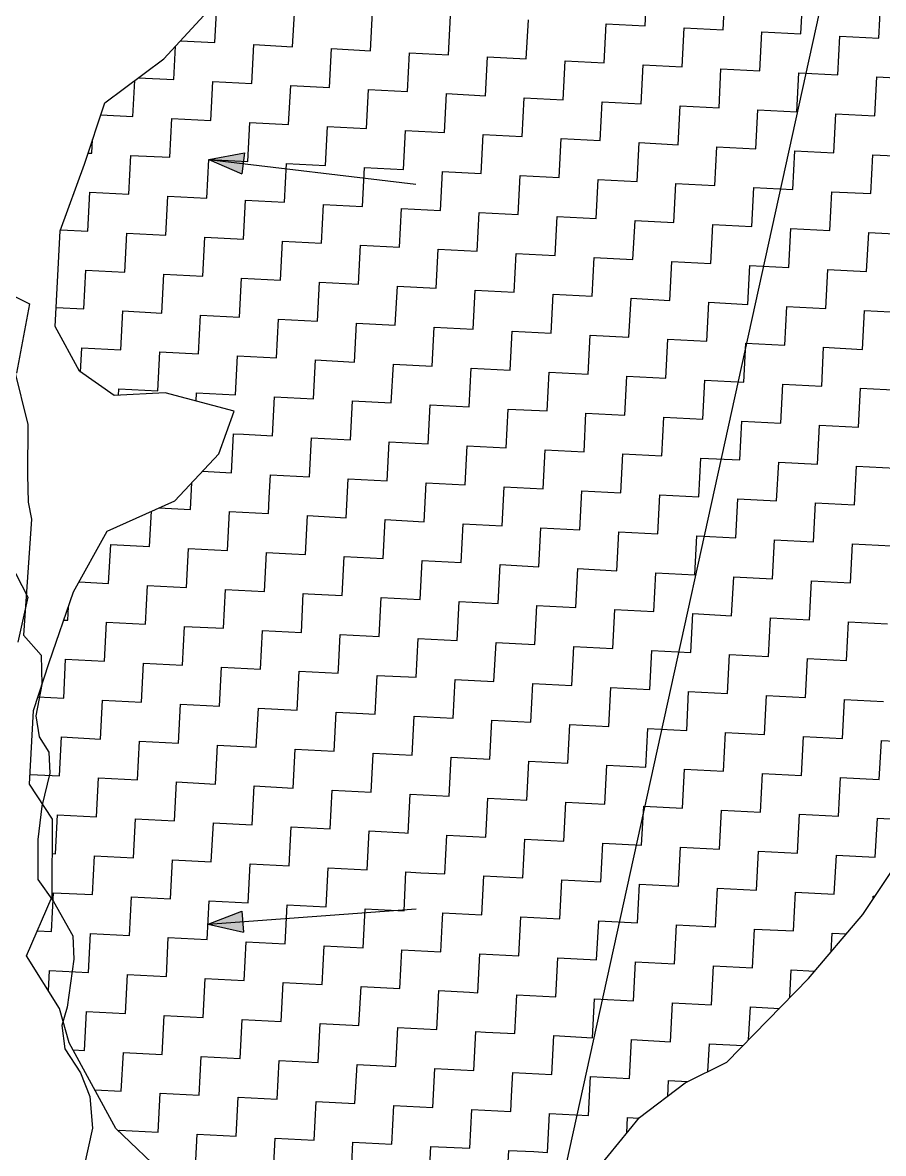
# Model space of a CAD drawing. Header units: metres. Extents: x 281214 to 284109, y 2088556 to 2092246.
# Drawn here: x 281404.6 to 281543.6, y 2091505.5 to 2091688.2 of the extents above; entities that cross this region are included whole.
import ezdxf

# ---------------------------------------------------------------- set-up
doc = ezdxf.new("R2010")
doc.units = ezdxf.units.M
for name, color, linetype in [('LINE_WATER', 4, 'Continuous'), ('POLY_HATCH', 12, 'Continuous'), ('POLY_PARCEL', 6, 'Continuous')]:
    doc.layers.add(name, color=color, linetype=linetype)

msp = doc.modelspace()

# ---------------------------------------------------------------- hatches: boundary and pattern name
h = msp.add_hatch(color=256)
h.paths.add_polyline_path([(281440.17, 2091665.47), (281440.37, 2091667.17), (281434.62, 2091666.13)])
h.paths.add_polyline_path([(281434.62, 2091666.13), (281439.97, 2091663.77), (281440.17, 2091665.47)])
h = msp.add_hatch(color=256)
h.paths.add_polyline_path([(281440.09, 2091542.94), (281439.96, 2091544.65), (281434.51, 2091542.53)])
h.paths.add_polyline_path([(281434.51, 2091542.53), (281440.21, 2091541.24), (281440.09, 2091542.94)])

# ---------------------------------------------------------------- linework, layer by layer
for points in [[(281434.62, 2091666.13), (281440.37, 2091667.17)], [(281440.37, 2091667.17), (281439.97, 2091663.77)], [(281434.62, 2091666.13), (281468.06, 2091662.15)], [(281434.62, 2091666.13), (281439.97, 2091663.77)], [(281434.51, 2091542.53), (281468.1, 2091545.01)], [(281434.51, 2091542.53), (281439.96, 2091544.65)], [(281439.96, 2091544.65), (281440.21, 2091541.24)], [(281434.51, 2091542.53), (281440.21, 2091541.24)]]:
    msp.add_lwpolyline(points)
at = {"layer": 'LINE_WATER'}
for p, q in [((281403.17, 2091632.24), (281405.42, 2091623.3)), ((281405.42, 2091623.3), (281405.34, 2091615.16)), ((281405.34, 2091615.16), (281405.45, 2091610.75)), ((281405.45, 2091610.75), (281405.99, 2091608)), ((281405.99, 2091608), (281404.68, 2091589.23)), ((281404.68, 2091589.23), (281407.56, 2091586.03)), ((281407.56, 2091586.03), (281407.66, 2091581.27)), ((281407.66, 2091581.27), (281406.72, 2091576.23)), ((281406.72, 2091576.23), (281407.22, 2091572.81)), ((281407.22, 2091572.81), (281408.79, 2091570.36)), ((281408.79, 2091570.36), (281408.95, 2091566.96)), ((281408.95, 2091566.96), (281407.66, 2091561.6)), ((281407.66, 2091561.6), (281407.04, 2091556.2)), ((281407.04, 2091556.2), (281407.04, 2091549.75)), ((281407.04, 2091549.75), (281409.57, 2091546.23)), ((281409.57, 2091546.23), (281412.68, 2091540.64)), ((281412.68, 2091540.64), (281412.82, 2091536.9)), ((281412.82, 2091536.9), (281411.74, 2091529.15)), ((281411.74, 2091529.15), (281410.91, 2091526.14)), ((281410.91, 2091526.14), (281411.39, 2091522.38)), ((281411.39, 2091522.38), (281413.91, 2091518.52)), ((281413.91, 2091518.52), (281415.41, 2091514.71)), ((281415.41, 2091514.71), (281415.82, 2091509.6)), ((281415.82, 2091509.6), (281414.47, 2091503.22))]:
    msp.add_line(p, q, dxfattribs=at)
at = {"layer": 'POLY_HATCH', "linetype": 'Continuous'}
for p, q in [((281505.09, 2091687.69), (281505.42, 2091693.98)), ((281517.67, 2091687.04), (281517.99, 2091693.33)), ((281530.24, 2091686.39), (281530.57, 2091692.68)), ((281542.82, 2091685.74), (281543.15, 2091692.03)), ((281448.17, 2091684.34), (281448.5, 2091690.63)), ((281435.6, 2091684.99), (281435.85, 2091689.91)), ((281460.75, 2091683.69), (281461.07, 2091689.98)), ((281473.32, 2091683.04), (281473.65, 2091689.33)), ((281485.9, 2091682.39), (281486.23, 2091688.67)), ((281498.48, 2091681.73), (281498.8, 2091688.02)), ((281498.8, 2091688.02), (281505.09, 2091687.69)), ((281511.05, 2091681.08), (281511.38, 2091687.37)), ((281511.38, 2091687.37), (281517.67, 2091687.04)), ((281523.63, 2091680.43), (281523.96, 2091686.72)), ((281523.96, 2091686.72), (281530.24, 2091686.39)), ((281430.04, 2091685.28), (281435.6, 2091684.99)), ((281441.56, 2091678.38), (281441.88, 2091684.67)), ((281441.88, 2091684.67), (281448.17, 2091684.34)), ((281536.21, 2091679.78), (281536.53, 2091686.06)), ((281536.53, 2091686.06), (281542.82, 2091685.74)), ((281428.98, 2091679.03), (281429.26, 2091684.44)), ((281454.13, 2091677.73), (281454.46, 2091684.02)), ((281454.46, 2091684.02), (281460.75, 2091683.69)), ((281466.71, 2091677.08), (281467.04, 2091683.36)), ((281467.04, 2091683.36), (281473.32, 2091683.04)), ((281479.29, 2091676.42), (281479.61, 2091682.71)), ((281479.61, 2091682.71), (281485.9, 2091682.39)), ((281491.86, 2091675.77), (281492.19, 2091682.06)), ((281492.19, 2091682.06), (281498.48, 2091681.73)), ((281504.44, 2091675.12), (281504.77, 2091681.41)), ((281504.77, 2091681.41), (281511.05, 2091681.08)), ((281423.28, 2091679.33), (281428.98, 2091679.03)), ((281517.02, 2091674.47), (281517.34, 2091680.75)), ((281517.34, 2091680.75), (281523.63, 2091680.43)), ((281529.59, 2091673.81), (281529.92, 2091680.1)), ((281529.92, 2091680.1), (281536.21, 2091679.78)), ((281542.17, 2091673.16), (281542.49, 2091679.45)), ((281542.49, 2091679.45), (281548.78, 2091679.12)), ((281422.37, 2091673.07), (281422.67, 2091678.87)), ((281434.94, 2091672.42), (281435.27, 2091678.71)), ((281435.27, 2091678.71), (281441.56, 2091678.38)), ((281447.52, 2091671.77), (281447.85, 2091678.05)), ((281447.85, 2091678.05), (281454.13, 2091677.73)), ((281460.1, 2091671.11), (281460.42, 2091677.4)), ((281460.42, 2091677.4), (281466.71, 2091677.08)), ((281472.67, 2091670.46), (281473, 2091676.75)), ((281473, 2091676.75), (281479.29, 2091676.42)), ((281485.25, 2091669.81), (281485.57, 2091676.1)), ((281485.57, 2091676.1), (281491.86, 2091675.77)), ((281497.82, 2091669.16), (281498.15, 2091675.44)), ((281498.15, 2091675.44), (281504.44, 2091675.12)), ((281510.4, 2091668.5), (281510.73, 2091674.79)), ((281510.73, 2091674.79), (281517.02, 2091674.47)), ((281522.98, 2091667.85), (281523.3, 2091674.14)), ((281523.3, 2091674.14), (281529.59, 2091673.81)), ((281417.19, 2091673.34), (281422.37, 2091673.07)), ((281428.33, 2091666.46), (281428.66, 2091672.74)), ((281428.66, 2091672.74), (281434.94, 2091672.42)), ((281440.91, 2091665.8), (281441.23, 2091672.09)), ((281441.23, 2091672.09), (281447.52, 2091671.77)), ((281535.55, 2091667.2), (281535.88, 2091673.49)), ((281535.88, 2091673.49), (281542.17, 2091673.16)), ((281453.48, 2091665.15), (281453.81, 2091671.44)), ((281453.81, 2091671.44), (281460.1, 2091671.11)), ((281466.06, 2091664.5), (281466.38, 2091670.79)), ((281466.38, 2091670.79), (281472.67, 2091670.46)), ((281478.63, 2091663.85), (281478.96, 2091670.13)), ((281478.96, 2091670.13), (281485.25, 2091669.81)), ((281415.75, 2091667.11), (281415.87, 2091669.32)), ((281491.21, 2091663.19), (281491.54, 2091669.48)), ((281491.54, 2091669.48), (281497.82, 2091669.16)), ((281503.79, 2091662.54), (281504.11, 2091668.83)), ((281504.11, 2091668.83), (281510.4, 2091668.5)), ((281516.36, 2091661.89), (281516.69, 2091668.18)), ((281516.69, 2091668.18), (281522.98, 2091667.85)), ((281415.15, 2091667.14), (281415.75, 2091667.11)), ((281421.71, 2091660.49), (281422.04, 2091666.78)), ((281422.04, 2091666.78), (281428.33, 2091666.46)), ((281528.94, 2091661.24), (281529.27, 2091667.53)), ((281529.27, 2091667.53), (281535.55, 2091667.2)), ((281541.52, 2091660.59), (281541.84, 2091666.87)), ((281541.84, 2091666.87), (281548.13, 2091666.55)), ((281434.29, 2091659.84), (281434.62, 2091666.13)), ((281434.62, 2091666.13), (281440.91, 2091665.8)), ((281446.87, 2091659.19), (281447.19, 2091665.48)), ((281447.19, 2091665.48), (281453.48, 2091665.15)), ((281459.44, 2091658.54), (281459.77, 2091664.83)), ((281459.77, 2091664.83), (281466.06, 2091664.5)), ((281472.02, 2091657.88), (281472.35, 2091664.17)), ((281472.35, 2091664.17), (281478.63, 2091663.85)), ((281484.6, 2091657.23), (281484.92, 2091663.52)), ((281484.92, 2091663.52), (281491.21, 2091663.19)), ((281497.17, 2091656.58), (281497.5, 2091662.87)), ((281497.5, 2091662.87), (281503.79, 2091662.54)), ((281415.1, 2091654.53), (281415.43, 2091660.82)), ((281415.43, 2091660.82), (281421.71, 2091660.49)), ((281509.75, 2091655.93), (281510.07, 2091662.22)), ((281510.07, 2091662.22), (281516.36, 2091661.89)), ((281522.33, 2091655.28), (281522.65, 2091661.56)), ((281522.65, 2091661.56), (281528.94, 2091661.24)), ((281534.9, 2091654.62), (281535.23, 2091660.91)), ((281535.23, 2091660.91), (281541.52, 2091660.59)), ((281427.68, 2091653.88), (281428, 2091660.17)), ((281428, 2091660.17), (281434.29, 2091659.84)), ((281440.25, 2091653.23), (281440.58, 2091659.52)), ((281440.58, 2091659.52), (281446.87, 2091659.19)), ((281452.83, 2091652.58), (281453.16, 2091658.86)), ((281453.16, 2091658.86), (281459.44, 2091658.54)), ((281465.41, 2091651.92), (281465.73, 2091658.21)), ((281465.73, 2091658.21), (281472.02, 2091657.88)), ((281477.98, 2091651.27), (281478.31, 2091657.56)), ((281478.31, 2091657.56), (281484.6, 2091657.23)), ((281490.56, 2091650.62), (281490.88, 2091656.91)), ((281490.88, 2091656.91), (281497.17, 2091656.58)), ((281503.13, 2091649.97), (281503.46, 2091656.25)), ((281503.46, 2091656.25), (281509.75, 2091655.93)), ((281515.71, 2091649.31), (281516.04, 2091655.6)), ((281516.04, 2091655.6), (281522.33, 2091655.28)), ((281410.71, 2091654.76), (281415.1, 2091654.53)), ((281421.06, 2091647.92), (281421.39, 2091654.21)), ((281421.39, 2091654.21), (281427.68, 2091653.88)), ((281433.64, 2091647.27), (281433.96, 2091653.55)), ((281433.96, 2091653.55), (281440.25, 2091653.23)), ((281528.29, 2091648.66), (281528.61, 2091654.95)), ((281528.61, 2091654.95), (281534.9, 2091654.62)), ((281540.86, 2091648.01), (281541.19, 2091654.3)), ((281541.19, 2091654.3), (281547.48, 2091653.97)), ((281446.21, 2091646.61), (281446.54, 2091652.9)), ((281446.54, 2091652.9), (281452.83, 2091652.58)), ((281458.79, 2091645.96), (281459.12, 2091652.25)), ((281459.12, 2091652.25), (281465.41, 2091651.92)), ((281471.37, 2091645.31), (281471.69, 2091651.6)), ((281471.69, 2091651.6), (281477.98, 2091651.27)), ((281483.94, 2091644.66), (281484.27, 2091650.94)), ((281484.27, 2091650.94), (281490.56, 2091650.62)), ((281496.52, 2091644), (281496.85, 2091650.29)), ((281496.85, 2091650.29), (281503.13, 2091649.97)), ((281414.45, 2091641.96), (281414.77, 2091648.24)), ((281414.77, 2091648.24), (281421.06, 2091647.92)), ((281509.1, 2091643.35), (281509.42, 2091649.64)), ((281509.42, 2091649.64), (281515.71, 2091649.31)), ((281521.67, 2091642.7), (281522, 2091648.99)), ((281522, 2091648.99), (281528.29, 2091648.66)), ((281534.25, 2091642.05), (281534.58, 2091648.33)), ((281534.58, 2091648.33), (281540.86, 2091648.01)), ((281427.02, 2091641.3), (281427.35, 2091647.59)), ((281427.35, 2091647.59), (281433.64, 2091647.27)), ((281439.6, 2091640.65), (281439.93, 2091646.94)), ((281439.93, 2091646.94), (281446.21, 2091646.61)), ((281452.18, 2091640), (281452.5, 2091646.29)), ((281452.5, 2091646.29), (281458.79, 2091645.96)), ((281464.75, 2091639.35), (281465.08, 2091645.63)), ((281465.08, 2091645.63), (281471.37, 2091645.31)), ((281477.33, 2091638.69), (281477.66, 2091644.98)), ((281477.66, 2091644.98), (281483.94, 2091644.66)), ((281489.91, 2091638.04), (281490.23, 2091644.33)), ((281490.23, 2091644.33), (281496.52, 2091644)), ((281502.48, 2091637.39), (281502.81, 2091643.68)), ((281502.81, 2091643.68), (281509.1, 2091643.35)), ((281515.06, 2091636.74), (281515.38, 2091643.03)), ((281515.38, 2091643.03), (281521.67, 2091642.7)), ((281409.99, 2091642.19), (281414.45, 2091641.96)), ((281420.41, 2091635.34), (281420.74, 2091641.63)), ((281420.74, 2091641.63), (281427.02, 2091641.3)), ((281432.99, 2091634.69), (281433.31, 2091640.98)), ((281433.31, 2091640.98), (281439.6, 2091640.65)), ((281527.63, 2091636.08), (281527.96, 2091642.37)), ((281527.96, 2091642.37), (281534.25, 2091642.05)), ((281540.21, 2091635.43), (281540.54, 2091641.72)), ((281540.54, 2091641.72), (281546.83, 2091641.39)), ((281445.56, 2091634.04), (281445.89, 2091640.32)), ((281445.89, 2091640.32), (281452.18, 2091640)), ((281458.14, 2091633.38), (281458.47, 2091639.67)), ((281458.47, 2091639.67), (281464.75, 2091639.35)), ((281470.72, 2091632.73), (281471.04, 2091639.02)), ((281471.04, 2091639.02), (281477.33, 2091638.69)), ((281483.29, 2091632.08), (281483.62, 2091638.37)), ((281483.62, 2091638.37), (281489.91, 2091638.04)), ((281495.87, 2091631.43), (281496.19, 2091637.72)), ((281496.19, 2091637.72), (281502.48, 2091637.39)), ((281508.44, 2091630.78), (281508.77, 2091637.06)), ((281508.77, 2091637.06), (281515.06, 2091636.74)), ((281413.92, 2091631.76), (281414.12, 2091635.67)), ((281414.12, 2091635.67), (281420.41, 2091635.34)), ((281521.02, 2091630.12), (281521.35, 2091636.41)), ((281521.35, 2091636.41), (281527.63, 2091636.08)), ((281533.6, 2091629.47), (281533.92, 2091635.76)), ((281533.92, 2091635.76), (281540.21, 2091635.43)), ((281426.37, 2091628.73), (281426.7, 2091635.02)), ((281426.7, 2091635.02), (281432.99, 2091634.69)), ((281438.95, 2091628.07), (281439.27, 2091634.36)), ((281439.27, 2091634.36), (281445.56, 2091634.04)), ((281451.52, 2091627.42), (281451.85, 2091633.71)), ((281451.85, 2091633.71), (281458.14, 2091633.38)), ((281464.1, 2091626.77), (281464.43, 2091633.06)), ((281464.43, 2091633.06), (281470.72, 2091632.73)), ((281476.68, 2091626.12), (281477, 2091632.41)), ((281477, 2091632.41), (281483.29, 2091632.08)), ((281489.25, 2091625.47), (281489.58, 2091631.75)), ((281489.58, 2091631.75), (281495.87, 2091631.43)), ((281501.83, 2091624.81), (281502.16, 2091631.1)), ((281502.16, 2091631.1), (281508.44, 2091630.78)), ((281514.41, 2091624.16), (281514.73, 2091630.45)), ((281514.73, 2091630.45), (281521.02, 2091630.12)), ((281526.98, 2091623.51), (281527.31, 2091629.8)), ((281527.31, 2091629.8), (281533.6, 2091629.47)), ((281420.03, 2091627.99), (281420.08, 2091629.05)), ((281420.08, 2091629.05), (281426.37, 2091628.73)), ((281432.59, 2091627.08), (281432.66, 2091628.4)), ((281432.66, 2091628.4), (281438.95, 2091628.07)), ((281539.56, 2091622.86), (281539.88, 2091629.14)), ((281539.88, 2091629.14), (281546.17, 2091628.82)), ((281444.91, 2091621.46), (281445.24, 2091627.75)), ((281445.24, 2091627.75), (281451.52, 2091627.42)), ((281457.49, 2091620.81), (281457.81, 2091627.1)), ((281457.81, 2091627.1), (281464.1, 2091626.77)), ((281470.06, 2091620.16), (281470.39, 2091626.44)), ((281470.39, 2091626.44), (281476.68, 2091626.12)), ((281482.64, 2091619.5), (281482.97, 2091625.79)), ((281482.97, 2091625.79), (281489.25, 2091625.47)), ((281495.22, 2091618.85), (281495.54, 2091625.14)), ((281495.54, 2091625.14), (281501.83, 2091624.81)), ((281507.79, 2091618.2), (281508.12, 2091624.49)), ((281508.12, 2091624.49), (281514.41, 2091624.16)), ((281520.37, 2091617.55), (281520.69, 2091623.83)), ((281520.69, 2091623.83), (281526.98, 2091623.51)), ((281532.94, 2091616.89), (281533.27, 2091623.18)), ((281533.27, 2091623.18), (281539.56, 2091622.86)), ((281438.3, 2091615.5), (281438.62, 2091621.79)), ((281438.62, 2091621.79), (281440.24, 2091621.7)), ((281440.24, 2091621.7), (281444.91, 2091621.46)), ((281450.87, 2091614.85), (281451.2, 2091621.13)), ((281451.2, 2091621.13), (281457.49, 2091620.81)), ((281463.45, 2091614.19), (281463.77, 2091620.48)), ((281463.77, 2091620.48), (281470.06, 2091620.16)), ((281476.02, 2091613.54), (281476.35, 2091619.83)), ((281476.35, 2091619.83), (281482.64, 2091619.5)), ((281488.6, 2091612.89), (281488.93, 2091619.18)), ((281488.93, 2091619.18), (281495.22, 2091618.85)), ((281501.18, 2091612.24), (281501.5, 2091618.52)), ((281501.5, 2091618.52), (281507.79, 2091618.2)), ((281513.75, 2091611.58), (281514.08, 2091617.87)), ((281514.08, 2091617.87), (281520.37, 2091617.55)), ((281526.33, 2091610.93), (281526.66, 2091617.22)), ((281526.66, 2091617.22), (281532.94, 2091616.89)), ((281433.62, 2091615.74), (281438.3, 2091615.5)), ((281444.39, 2091611.43), (281444.58, 2091615.17)), ((281444.58, 2091615.17), (281450.87, 2091614.85)), ((281538.91, 2091610.28), (281539.23, 2091616.57)), ((281539.23, 2091616.57), (281545.52, 2091616.24)), ((281431.68, 2091609.54), (281431.91, 2091613.92)), ((281456.83, 2091608.23), (281457.16, 2091614.52)), ((281457.16, 2091614.52), (281463.45, 2091614.19)), ((281469.41, 2091607.58), (281469.74, 2091613.87)), ((281469.74, 2091613.87), (281476.02, 2091613.54)), ((281481.99, 2091606.93), (281482.31, 2091613.22)), ((281482.31, 2091613.22), (281488.6, 2091612.89)), ((281494.56, 2091606.27), (281494.89, 2091612.56)), ((281494.89, 2091612.56), (281501.18, 2091612.24)), ((281507.14, 2091605.62), (281507.47, 2091611.91)), ((281507.47, 2091611.91), (281513.75, 2091611.58)), ((281426.56, 2091609.8), (281431.68, 2091609.54)), ((281444.26, 2091608.88), (281444.39, 2091611.43)), ((281519.72, 2091604.97), (281520.04, 2091611.26)), ((281520.04, 2091611.26), (281526.33, 2091610.93)), ((281532.29, 2091604.32), (281532.62, 2091610.61)), ((281532.62, 2091610.61), (281538.91, 2091610.28)), ((281425.07, 2091603.57), (281425.36, 2091609.27)), ((281437.64, 2091602.92), (281437.97, 2091609.21)), ((281437.97, 2091609.21), (281444.26, 2091608.88)), ((281450.22, 2091602.27), (281450.55, 2091608.56)), ((281450.55, 2091608.56), (281456.83, 2091608.23)), ((281462.8, 2091601.62), (281463.12, 2091607.91)), ((281463.12, 2091607.91), (281469.41, 2091607.58)), ((281475.37, 2091600.97), (281475.7, 2091607.25)), ((281475.7, 2091607.25), (281481.99, 2091606.93)), ((281487.95, 2091600.31), (281488.27, 2091606.6)), ((281488.27, 2091606.6), (281494.56, 2091606.27)), ((281500.53, 2091599.66), (281500.85, 2091605.95)), ((281500.85, 2091605.95), (281507.14, 2091605.62)), ((281513.1, 2091599.01), (281513.43, 2091605.3)), ((281513.43, 2091605.3), (281519.72, 2091604.97)), ((281525.68, 2091598.36), (281526, 2091604.64)), ((281526, 2091604.64), (281532.29, 2091604.32)), ((281418.45, 2091597.61), (281418.78, 2091603.9)), ((281418.78, 2091603.9), (281425.07, 2091603.57)), ((281431.03, 2091596.96), (281431.36, 2091603.25)), ((281431.36, 2091603.25), (281437.64, 2091602.92)), ((281443.61, 2091596.31), (281443.93, 2091602.6)), ((281443.93, 2091602.6), (281448.05, 2091602.38)), ((281448.05, 2091602.38), (281450.22, 2091602.27)), ((281538.25, 2091597.7), (281538.58, 2091603.99)), ((281538.58, 2091603.99), (281544.87, 2091603.67)), ((281456.18, 2091595.66), (281456.51, 2091601.94)), ((281456.51, 2091601.94), (281462.8, 2091601.62)), ((281468.76, 2091595), (281469.08, 2091601.29)), ((281469.08, 2091601.29), (281475.37, 2091600.97)), ((281481.33, 2091594.35), (281481.66, 2091600.64)), ((281481.66, 2091600.64), (281487.95, 2091600.31)), ((281493.91, 2091593.7), (281494.24, 2091599.99)), ((281494.24, 2091599.99), (281500.53, 2091599.66)), ((281506.49, 2091593.05), (281506.81, 2091599.33)), ((281506.81, 2091599.33), (281513.1, 2091599.01)), ((281413.68, 2091597.86), (281418.45, 2091597.61)), ((281424.41, 2091591), (281424.74, 2091597.29)), ((281424.74, 2091597.29), (281431.03, 2091596.96)), ((281519.06, 2091592.39), (281519.39, 2091598.68)), ((281519.39, 2091598.68), (281525.68, 2091598.36)), ((281531.64, 2091591.74), (281531.97, 2091598.03)), ((281531.97, 2091598.03), (281538.25, 2091597.7)), ((281436.99, 2091590.35), (281437.32, 2091596.63)), ((281437.32, 2091596.63), (281443.61, 2091596.31)), ((281449.57, 2091589.69), (281449.89, 2091595.98)), ((281449.89, 2091595.98), (281450.66, 2091595.94)), ((281450.66, 2091595.94), (281456.18, 2091595.66)), ((281462.14, 2091589.04), (281462.47, 2091595.33)), ((281462.47, 2091595.33), (281468.76, 2091595)), ((281411.84, 2091591.65), (281411.95, 2091593.81)), ((281474.72, 2091588.39), (281475.05, 2091594.68)), ((281475.05, 2091594.68), (281481.33, 2091594.35)), ((281487.3, 2091587.74), (281487.62, 2091594.02)), ((281487.62, 2091594.02), (281493.91, 2091593.7)), ((281499.87, 2091587.08), (281500.2, 2091593.37)), ((281500.2, 2091593.37), (281506.49, 2091593.05)), ((281411.21, 2091591.68), (281411.84, 2091591.65)), ((281512.45, 2091586.43), (281512.78, 2091592.72)), ((281512.78, 2091592.72), (281519.06, 2091592.39)), ((281525.03, 2091585.78), (281525.35, 2091592.07)), ((281525.35, 2091592.07), (281531.64, 2091591.74)), ((281537.6, 2091585.13), (281537.93, 2091591.42)), ((281537.93, 2091591.42), (281544.22, 2091591.09)), ((281417.8, 2091585.04), (281418.13, 2091591.32)), ((281418.13, 2091591.32), (281424.41, 2091591)), ((281430.38, 2091584.38), (281430.7, 2091590.67)), ((281430.7, 2091590.67), (281436.99, 2091590.35)), ((281442.95, 2091583.73), (281443.28, 2091590.02)), ((281443.28, 2091590.02), (281449.57, 2091589.69)), ((281455.57, 2091583.8), (281455.86, 2091589.37)), ((281455.86, 2091589.37), (281462.14, 2091589.04)), ((281468.11, 2091582.43), (281468.43, 2091588.71)), ((281468.43, 2091588.71), (281474.72, 2091588.39)), ((281480.68, 2091581.77), (281481.01, 2091588.06)), ((281481.01, 2091588.06), (281487.3, 2091587.74)), ((281493.26, 2091581.12), (281493.58, 2091587.41)), ((281493.58, 2091587.41), (281499.87, 2091587.08)), ((281505.83, 2091580.47), (281506.16, 2091586.76)), ((281506.16, 2091586.76), (281512.45, 2091586.43)), ((281518.41, 2091579.82), (281518.74, 2091586.11)), ((281518.74, 2091586.11), (281525.03, 2091585.78)), ((281411.19, 2091579.07), (281411.51, 2091585.36)), ((281411.51, 2091585.36), (281417.8, 2091585.04)), ((281423.76, 2091578.42), (281424.09, 2091584.71)), ((281424.09, 2091584.71), (281430.38, 2091584.38)), ((281530.99, 2091579.17), (281531.31, 2091585.45)), ((281531.31, 2091585.45), (281537.6, 2091585.13)), ((281436.34, 2091577.77), (281436.67, 2091584.06)), ((281436.67, 2091584.06), (281442.95, 2091583.73)), ((281448.92, 2091577.12), (281449.24, 2091583.41)), ((281449.24, 2091583.41), (281455.53, 2091583.08)), ((281455.53, 2091583.08), (281455.57, 2091583.8)), ((281461.49, 2091576.46), (281461.82, 2091582.75)), ((281461.82, 2091582.75), (281468.11, 2091582.43)), ((281474.07, 2091575.81), (281474.39, 2091582.1)), ((281474.39, 2091582.1), (281480.68, 2091581.77)), ((281486.64, 2091575.16), (281486.97, 2091581.45)), ((281486.97, 2091581.45), (281493.26, 2091581.12)), ((281499.22, 2091574.51), (281499.55, 2091580.8)), ((281499.55, 2091580.8), (281505.83, 2091580.47)), ((281407.03, 2091579.29), (281411.19, 2091579.07)), ((281417.15, 2091572.46), (281417.47, 2091578.75)), ((281417.47, 2091578.75), (281423.76, 2091578.42)), ((281511.8, 2091573.86), (281512.12, 2091580.14)), ((281512.12, 2091580.14), (281518.41, 2091579.82)), ((281524.37, 2091573.2), (281524.7, 2091579.49)), ((281524.7, 2091579.49), (281530.99, 2091579.17)), ((281536.95, 2091572.55), (281537.28, 2091578.84)), ((281537.28, 2091578.84), (281543.56, 2091578.51)), ((281429.72, 2091571.81), (281430.05, 2091578.1)), ((281430.05, 2091578.1), (281436.34, 2091577.77)), ((281442.3, 2091571.16), (281442.63, 2091577.44)), ((281442.63, 2091577.44), (281448.92, 2091577.12)), ((281454.88, 2091570.5), (281455.2, 2091576.79)), ((281455.2, 2091576.79), (281458.47, 2091576.62)), ((281458.47, 2091576.62), (281461.49, 2091576.46)), ((281467.45, 2091569.85), (281467.78, 2091576.14)), ((281467.78, 2091576.14), (281474.07, 2091575.81)), ((281480.03, 2091569.2), (281480.36, 2091575.49)), ((281480.36, 2091575.49), (281486.64, 2091575.16)), ((281492.61, 2091568.55), (281492.93, 2091574.83)), ((281492.93, 2091574.83), (281499.22, 2091574.51)), ((281505.18, 2091567.89), (281505.51, 2091574.18)), ((281505.51, 2091574.18), (281511.8, 2091573.86)), ((281517.76, 2091567.24), (281518.08, 2091573.53)), ((281518.08, 2091573.53), (281524.37, 2091573.2)), ((281410.53, 2091566.5), (281410.86, 2091572.79)), ((281410.86, 2091572.79), (281417.15, 2091572.46)), ((281423.11, 2091565.85), (281423.44, 2091572.13)), ((281423.44, 2091572.13), (281429.72, 2091571.81)), ((281435.69, 2091565.19), (281436.01, 2091571.48)), ((281436.01, 2091571.48), (281442.3, 2091571.16)), ((281530.34, 2091566.59), (281530.66, 2091572.88)), ((281530.66, 2091572.88), (281536.95, 2091572.55)), ((281542.91, 2091565.94), (281543.24, 2091572.22)), ((281543.24, 2091572.22), (281549.53, 2091571.9)), ((281448.26, 2091564.54), (281448.59, 2091570.83)), ((281448.59, 2091570.83), (281454.88, 2091570.5)), ((281460.84, 2091563.89), (281461.16, 2091569.99)), ((281461.16, 2091569.99), (281461.17, 2091570.18)), ((281461.17, 2091570.18), (281467.45, 2091569.85)), ((281473.42, 2091563.24), (281473.74, 2091569.52)), ((281473.74, 2091569.52), (281480.03, 2091569.2)), ((281485.99, 2091562.58), (281486.32, 2091568.87)), ((281486.32, 2091568.87), (281492.61, 2091568.55)), ((281498.57, 2091561.93), (281498.89, 2091568.22)), ((281498.89, 2091568.22), (281505.18, 2091567.89)), ((281405.77, 2091566.74), (281410.53, 2091566.5)), ((281416.5, 2091559.88), (281416.82, 2091566.17)), ((281416.82, 2091566.17), (281423.11, 2091565.85)), ((281511.14, 2091561.28), (281511.47, 2091567.57)), ((281511.47, 2091567.57), (281517.76, 2091567.24)), ((281523.72, 2091560.63), (281524.05, 2091566.91)), ((281524.05, 2091566.91), (281530.34, 2091566.59)), ((281536.3, 2091559.97), (281536.62, 2091566.26)), ((281536.62, 2091566.26), (281542.91, 2091565.94)), ((281429.07, 2091559.23), (281429.4, 2091565.52)), ((281429.4, 2091565.52), (281435.69, 2091565.19)), ((281441.65, 2091558.58), (281441.97, 2091564.87)), ((281441.97, 2091564.87), (281448.26, 2091564.54)), ((281454.22, 2091557.93), (281454.55, 2091564.21)), ((281454.55, 2091564.21), (281460.84, 2091563.89)), ((281466.8, 2091557.27), (281467.13, 2091563.56)), ((281467.13, 2091563.56), (281473.42, 2091563.24)), ((281479.38, 2091556.62), (281479.7, 2091562.91)), ((281479.7, 2091562.91), (281485.99, 2091562.58)), ((281491.95, 2091555.97), (281492.28, 2091562.26)), ((281492.28, 2091562.26), (281498.57, 2091561.93)), ((281504.53, 2091555.32), (281504.86, 2091561.61)), ((281504.86, 2091561.61), (281511.14, 2091561.28)), ((281517.11, 2091554.66), (281517.43, 2091560.95)), ((281517.43, 2091560.95), (281523.72, 2091560.63)), ((281409.88, 2091553.92), (281410.21, 2091560.21)), ((281410.21, 2091560.21), (281416.5, 2091559.88)), ((281422.46, 2091553.27), (281422.78, 2091559.56)), ((281422.78, 2091559.56), (281429.07, 2091559.23)), ((281435.03, 2091552.62), (281435.36, 2091558.9)), ((281435.36, 2091558.9), (281441.65, 2091558.58)), ((281529.68, 2091554.01), (281530.01, 2091560.3)), ((281530.01, 2091560.3), (281536.3, 2091559.97)), ((281542.26, 2091553.36), (281542.59, 2091559.65)), ((281542.59, 2091559.65), (281548.87, 2091559.32)), ((281447.61, 2091551.96), (281447.94, 2091558.25)), ((281447.94, 2091558.25), (281454.22, 2091557.93)), ((281460.19, 2091551.31), (281460.51, 2091557.6)), ((281460.51, 2091557.6), (281466.29, 2091557.3)), ((281466.29, 2091557.3), (281466.8, 2091557.27)), ((281472.76, 2091550.66), (281473.09, 2091556.95)), ((281473.09, 2091556.95), (281479.38, 2091556.62)), ((281485.34, 2091550.01), (281485.67, 2091556.3)), ((281485.67, 2091556.3), (281491.95, 2091555.97)), ((281497.92, 2091549.36), (281498.24, 2091555.64)), ((281498.24, 2091555.64), (281504.53, 2091555.32)), ((281510.49, 2091548.7), (281510.82, 2091554.99)), ((281510.82, 2091554.99), (281517.11, 2091554.66)), ((281409.34, 2091553.95), (281409.88, 2091553.92)), ((281415.84, 2091547.31), (281416.17, 2091553.6)), ((281416.17, 2091553.6), (281422.46, 2091553.27)), ((281523.07, 2091548.05), (281523.39, 2091554.34)), ((281523.39, 2091554.34), (281529.68, 2091554.01)), ((281535.64, 2091547.4), (281535.97, 2091553.69)), ((281535.97, 2091553.69), (281542.26, 2091553.36)), ((281428.42, 2091546.65), (281428.75, 2091552.94)), ((281428.75, 2091552.94), (281435.03, 2091552.62)), ((281441, 2091546), (281441.32, 2091552.29)), ((281441.32, 2091552.29), (281447.61, 2091551.96)), ((281453.57, 2091545.35), (281453.9, 2091551.64)), ((281453.9, 2091551.64), (281460.19, 2091551.31)), ((281466.15, 2091544.7), (281466.47, 2091550.99)), ((281466.47, 2091550.99), (281468.89, 2091550.86)), ((281468.89, 2091550.86), (281472.76, 2091550.66)), ((281478.73, 2091544.05), (281479.05, 2091550.33)), ((281479.05, 2091550.33), (281485.34, 2091550.01)), ((281491.3, 2091543.39), (281491.63, 2091549.68)), ((281491.63, 2091549.68), (281497.92, 2091549.36)), ((281409.23, 2091541.35), (281409.56, 2091547.63)), ((281409.56, 2091547.63), (281415.84, 2091547.31)), ((281503.88, 2091542.74), (281504.2, 2091549.03)), ((281504.2, 2091549.03), (281510.49, 2091548.7)), ((281516.45, 2091542.09), (281516.78, 2091548.38)), ((281516.78, 2091548.38), (281523.07, 2091548.05)), ((281529.03, 2091541.44), (281529.36, 2091547.72)), ((281529.36, 2091547.72), (281535.64, 2091547.4)), ((281421.81, 2091540.69), (281422.13, 2091546.98)), ((281422.13, 2091546.98), (281428.42, 2091546.65)), ((281434.38, 2091540.04), (281434.71, 2091546.33)), ((281434.71, 2091546.33), (281441, 2091546)), ((281541.91, 2091546.57), (281541.93, 2091547.07)), ((281541.93, 2091547.07), (281542.23, 2091547.06)), ((281446.96, 2091539.39), (281447.28, 2091545.68)), ((281447.28, 2091545.68), (281453.57, 2091545.35)), ((281459.53, 2091538.74), (281459.86, 2091545.02)), ((281459.86, 2091545.02), (281466.15, 2091544.7)), ((281472.33, 2091542.36), (281472.44, 2091544.37)), ((281472.44, 2091544.37), (281478.73, 2091544.05)), ((281472.11, 2091538.08), (281472.33, 2091542.36)), ((281484.69, 2091537.43), (281485.01, 2091543.72)), ((281485.01, 2091543.72), (281491.3, 2091543.39)), ((281497.26, 2091536.78), (281497.59, 2091543.07)), ((281497.59, 2091543.07), (281503.88, 2091542.74)), ((281509.84, 2091536.13), (281510.17, 2091542.41)), ((281510.17, 2091542.41), (281516.45, 2091542.09)), ((281406.92, 2091541.47), (281409.23, 2091541.35)), ((281415.19, 2091534.73), (281415.52, 2091541.02)), ((281415.52, 2091541.02), (281421.81, 2091540.69)), ((281427.77, 2091534.08), (281428.09, 2091540.37)), ((281428.09, 2091540.37), (281434.38, 2091540.04)), ((281522.42, 2091535.47), (281522.74, 2091541.76)), ((281522.74, 2091541.76), (281529.03, 2091541.44)), ((281535.16, 2091538.09), (281535.32, 2091541.11)), ((281535.32, 2091541.11), (281537.62, 2091540.99)), ((281440.34, 2091533.43), (281440.67, 2091539.71)), ((281440.67, 2091539.71), (281446.96, 2091539.39)), ((281452.92, 2091532.77), (281453.25, 2091539.06)), ((281453.25, 2091539.06), (281459.53, 2091538.74)), ((281465.5, 2091532.12), (281465.82, 2091538.41)), ((281465.82, 2091538.41), (281472.11, 2091538.08)), ((281478.07, 2091531.47), (281478.4, 2091537.76)), ((281478.4, 2091537.76), (281484.69, 2091537.43)), ((281490.65, 2091530.82), (281490.98, 2091537.1)), ((281490.98, 2091537.1), (281497.26, 2091536.78)), ((281408.73, 2091531.77), (281408.9, 2091535.06)), ((281408.9, 2091535.06), (281415.19, 2091534.73)), ((281503.23, 2091530.16), (281503.55, 2091536.45)), ((281503.55, 2091536.45), (281509.84, 2091536.13)), ((281515.8, 2091529.51), (281516.13, 2091535.8)), ((281516.13, 2091535.8), (281522.42, 2091535.47)), ((281528.47, 2091530.68), (281528.7, 2091535.15)), ((281528.7, 2091535.15), (281532.49, 2091534.95)), ((281421.15, 2091528.12), (281421.48, 2091534.4)), ((281421.48, 2091534.4), (281427.77, 2091534.08)), ((281433.73, 2091527.46), (281434.06, 2091533.75)), ((281434.06, 2091533.75), (281440.34, 2091533.43)), ((281446.31, 2091526.81), (281446.63, 2091533.1)), ((281446.63, 2091533.1), (281452.92, 2091532.77)), ((281458.88, 2091526.16), (281459.21, 2091532.45)), ((281459.21, 2091532.45), (281465.5, 2091532.12)), ((281471.46, 2091525.51), (281471.78, 2091531.8)), ((281471.78, 2091531.8), (281476.71, 2091531.54)), ((281476.71, 2091531.54), (281478.07, 2091531.47)), ((281484.03, 2091524.85), (281484.36, 2091531.14)), ((281484.36, 2091531.14), (281490.65, 2091530.82)), ((281496.61, 2091524.2), (281496.94, 2091530.49)), ((281496.94, 2091530.49), (281503.23, 2091530.16)), ((281509.19, 2091523.55), (281509.51, 2091529.84)), ((281509.51, 2091529.84), (281515.8, 2091529.51)), ((281414.54, 2091522.15), (281414.87, 2091528.44)), ((281414.87, 2091528.44), (281421.15, 2091528.12)), ((281427.12, 2091521.5), (281427.44, 2091527.79)), ((281427.44, 2091527.79), (281433.73, 2091527.46)), ((281521.81, 2091523.86), (281522.09, 2091529.19)), ((281522.09, 2091529.19), (281526.78, 2091528.94)), ((281439.69, 2091520.85), (281440.02, 2091527.14)), ((281440.02, 2091527.14), (281446.31, 2091526.81)), ((281452.27, 2091520.2), (281452.59, 2091526.49)), ((281452.59, 2091526.49), (281458.88, 2091526.16)), ((281464.84, 2091519.55), (281465.17, 2091525.83)), ((281465.17, 2091525.83), (281471.46, 2091525.51)), ((281477.42, 2091518.89), (281477.75, 2091525.18)), ((281477.75, 2091525.18), (281479.31, 2091525.1)), ((281479.31, 2091525.1), (281484.03, 2091524.85)), ((281490, 2091518.24), (281490.32, 2091524.53)), ((281490.32, 2091524.53), (281496.61, 2091524.2)), ((281502.57, 2091517.59), (281502.9, 2091523.88)), ((281502.9, 2091523.88), (281509.19, 2091523.55)), ((281412.66, 2091522.25), (281414.54, 2091522.15)), ((281515.24, 2091518.73), (281515.48, 2091523.22)), ((281515.48, 2091523.22), (281520.91, 2091522.94)), ((281420.5, 2091515.54), (281420.83, 2091521.83)), ((281420.83, 2091521.83), (281427.12, 2091521.5)), ((281433.08, 2091514.89), (281433.4, 2091521.18)), ((281433.4, 2091521.18), (281439.69, 2091520.85)), ((281445.65, 2091514.24), (281445.98, 2091520.52)), ((281445.98, 2091520.52), (281452.27, 2091520.2)), ((281458.23, 2091513.58), (281458.56, 2091519.87)), ((281458.56, 2091519.87), (281464.84, 2091519.55)), ((281470.81, 2091512.93), (281471.13, 2091519.22)), ((281471.13, 2091519.22), (281477.42, 2091518.89)), ((281483.51, 2091514.73), (281483.71, 2091518.57)), ((281483.71, 2091518.57), (281490, 2091518.24)), ((281495.96, 2091511.63), (281496.28, 2091517.91)), ((281496.28, 2091517.91), (281502.57, 2091517.59)), ((281508.73, 2091514.76), (281508.86, 2091517.26)), ((281508.86, 2091517.26), (281511.97, 2091517.1)), ((281416.2, 2091515.76), (281420.5, 2091515.54)), ((281426.46, 2091508.93), (281426.79, 2091515.21)), ((281426.79, 2091515.21), (281433.08, 2091514.89)), ((281483.38, 2091512.28), (281483.51, 2091514.73)), ((281439.04, 2091508.27), (281439.37, 2091514.56)), ((281439.37, 2091514.56), (281445.65, 2091514.24)), ((281451.62, 2091507.62), (281451.94, 2091513.91)), ((281451.94, 2091513.91), (281458.23, 2091513.58)), ((281464.19, 2091506.97), (281464.52, 2091513.26)), ((281464.52, 2091513.26), (281470.81, 2091512.93)), ((281476.77, 2091506.32), (281477.09, 2091512.6)), ((281477.09, 2091512.6), (281483.38, 2091512.28)), ((281489.34, 2091505.66), (281489.67, 2091511.95)), ((281489.67, 2091511.95), (281495.96, 2091511.63)), ((281502.12, 2091508.81), (281502.25, 2091511.3)), ((281502.25, 2091511.3), (281504.08, 2091511.21)), ((281420.16, 2091508.99), (281420.17, 2091509.25)), ((281420.17, 2091509.25), (281426.46, 2091508.93)), ((281432.42, 2091502.31), (281432.75, 2091508.6)), ((281432.75, 2091508.6), (281439.04, 2091508.27)), ((281445, 2091501.66), (281445.33, 2091507.95)), ((281445.33, 2091507.95), (281451.62, 2091507.62)), ((281457.58, 2091501.01), (281457.9, 2091507.29)), ((281457.9, 2091507.29), (281464.19, 2091506.97)), ((281470.15, 2091500.35), (281470.48, 2091506.64)), ((281470.48, 2091506.64), (281476.77, 2091506.32)), ((281482.73, 2091499.7), (281483.06, 2091505.99)), ((281483.06, 2091505.99), (281487.13, 2091505.78)), ((281487.13, 2091505.78), (281489.34, 2091505.66))]:
    msp.add_line(p, q, dxfattribs=at)
at = {"layer": 'POLY_HATCH'}
for p, q in [((281427.35, 2091682.38), (281433.82, 2091689.36)), ((281417.82, 2091675.24), (281427.35, 2091682.38)), ((281414.56, 2091665.34), (281417.82, 2091675.24)), ((281410.64, 2091654.56), (281414.56, 2091665.34)), ((281409.83, 2091639.12), (281410.64, 2091654.56)), ((281400.93, 2091645.16), (281405.69, 2091642.78)), ((281405.69, 2091642.78), (281403.59, 2091631.6)), ((281413.73, 2091631.9), (281409.83, 2091639.12)), ((281419.32, 2091627.95), (281413.73, 2091631.9)), ((281427.59, 2091628.43), (281419.32, 2091627.95)), ((281438.73, 2091625.42), (281427.59, 2091628.43)), ((281436.24, 2091618.53), (281438.73, 2091625.42)), ((281429.13, 2091610.96), (281436.24, 2091618.53)), ((281418.19, 2091606.04), (281429.13, 2091610.96)), ((281412.79, 2091596.24), (281418.19, 2091606.04)), ((281400.39, 2091605.08), (281405.38, 2091595.36)), ((281405.38, 2091595.36), (281403.78, 2091588.12)), ((281408.84, 2091584.85), (281412.79, 2091596.24)), ((281406.3, 2091577.05), (281408.84, 2091584.85)), ((281405.69, 2091565.18), (281406.3, 2091577.05)), ((281409.36, 2091559.5), (281405.69, 2091565.18)), ((281409.32, 2091546.99), (281409.36, 2091559.5)), ((281540.27, 2091544.11), (281545.2, 2091551.52)), ((281405.16, 2091537.44), (281409.32, 2091546.99)), ((281531.49, 2091533.77), (281540.27, 2091544.11)), ((281410.52, 2091528.92), (281405.16, 2091537.44)), ((281518.28, 2091520.24), (281531.49, 2091533.77)), ((281412.07, 2091523.35), (281410.52, 2091528.92)), ((281419.59, 2091509.53), (281412.07, 2091523.35)), ((281511.56, 2091516.9), (281518.28, 2091520.24)), ((281504.16, 2091511.31), (281511.56, 2091516.9)), ((281497.49, 2091503.13), (281504.16, 2091511.31)), ((281427.74, 2091501.79), (281419.59, 2091509.53))]:
    msp.add_line(p, q, dxfattribs=at)
at = {"layer": 'POLY_PARCEL'}
msp.add_line((281567.84, 2091847.71), (281428.57, 2091213.38), dxfattribs=at)

doc.saveas('drawing.dxf')
